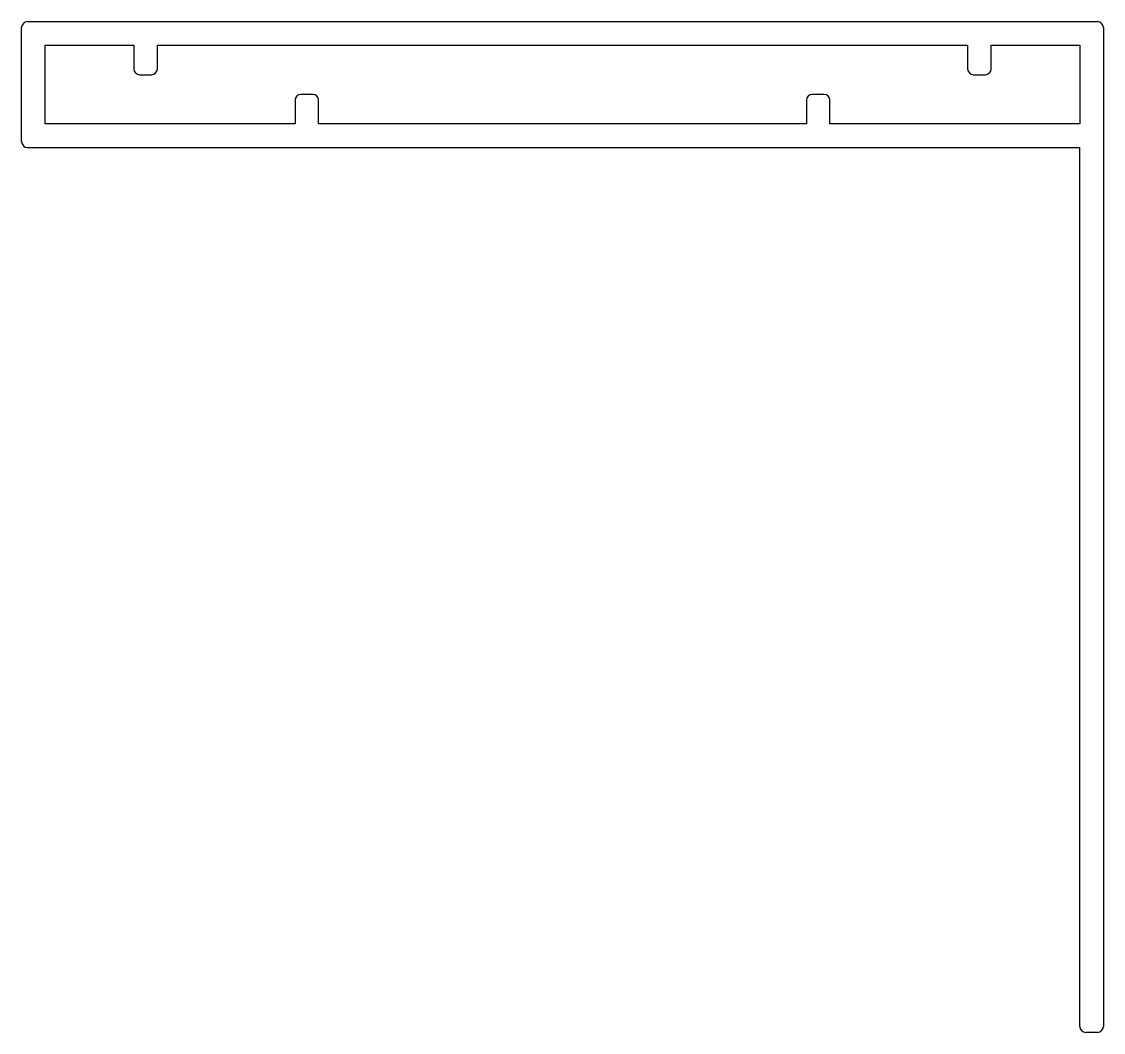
# Model space of a CAD drawing. Extents: x 973.3 to 1028.3, y 470.6 to 522.
import ezdxf

# ---------------------------------------------------------------- set-up
doc = ezdxf.new("R2010")
doc.units = 0
doc.layers.get('0').update_dxf_attribs({"linetype": 'CONTINUOUS'})

msp = doc.modelspace()

# ---------------------------------------------------------------- linework, layer by layer
for p, q in [((973.633, 521.996), (1028.033, 521.996)), ((973.333, 515.896), (973.333, 521.696)), ((1028.333, 521.696), (1028.333, 470.896)), ((974.533, 516.796), (974.533, 520.796)), ((974.533, 520.796), (979.033, 520.796)), ((979.033, 520.796), (979.033, 519.596)), ((980.233, 519.596), (980.233, 520.796)), ((980.233, 520.796), (1021.433, 520.796)), ((1021.433, 520.796), (1021.433, 519.596)), ((1022.633, 520.796), (1027.133, 520.796)), ((1022.633, 519.596), (1022.633, 520.796)), ((1027.133, 520.796), (1027.133, 516.796)), ((979.333, 519.296), (979.933, 519.296)), ((1021.733, 519.296), (1022.333, 519.296)), ((988.133, 518.296), (987.533, 518.296)), ((1014.133, 518.296), (1013.533, 518.296)), ((987.233, 517.996), (987.233, 516.796)), ((988.433, 516.796), (988.433, 517.996)), ((1013.233, 517.996), (1013.233, 516.796)), ((1014.433, 516.796), (1014.433, 517.996)), ((987.233, 516.796), (974.533, 516.796)), ((1013.233, 516.796), (988.433, 516.796)), ((1027.133, 516.796), (1014.433, 516.796)), ((973.633, 515.596), (1027.133, 515.596)), ((1027.133, 470.896), (1027.133, 515.596)), ((1028.033, 470.596), (1027.433, 470.596))]:
    msp.add_line(p, q)
for centre, start, end in [((973.633, 521.696), 90, 180), ((1028.033, 521.696), 0, 90), ((979.333, 519.596), 180, 270), ((979.933, 519.596), 270, 0), ((1021.733, 519.596), 180, 270), ((1022.333, 519.596), 270, 0), ((987.533, 517.996), 90, 180), ((988.133, 517.996), 0, 90), ((1013.533, 517.996), 90, 180), ((1014.133, 517.996), 0, 90), ((973.633, 515.896), 180, 270), ((1027.433, 470.896), 180, 270), ((1028.033, 470.896), 270, 0)]:
    msp.add_arc(centre, 0.3, start, end)

doc.saveas('drawing.dxf')
